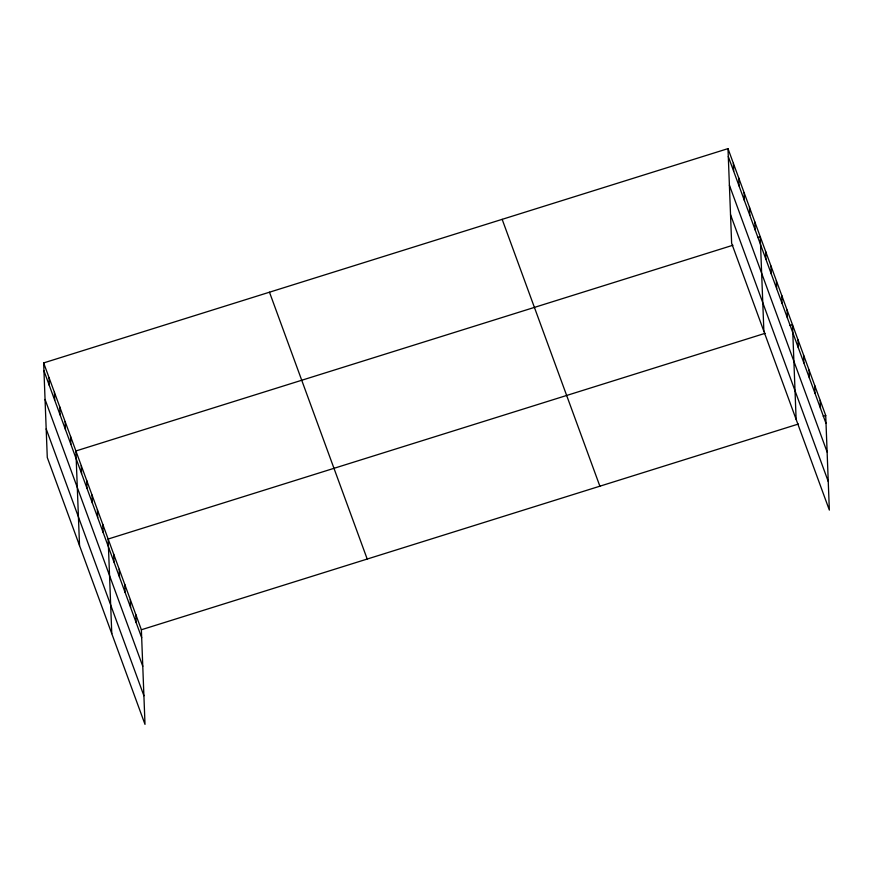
<?xml version="1.0" encoding="UTF-8"?>
<svg xmlns="http://www.w3.org/2000/svg" width="873" height="873" viewBox="0 0 873 873"><rect width="100%" height="100%" fill="white"/><g stroke="black" fill="none" stroke-linecap="round" stroke-linejoin="round"><path stroke-width="1.31" d="M43.65 362.917L141.371 629.76L145.005 724.372L47.284 457.517L43.65 362.917L727.995 148.628L825.716 415.483L829.35 510.083L731.629 243.24L727.995 148.628M732.938 245.237L75.896 450.97L79.53 545.581M757.764 237.467L760.241 236.692L763.875 331.293M765.195 333.3L108.143 539.034L111.777 633.634M790.01 325.531L792.488 324.756L796.121 419.356M141.371 629.76L798.413 424.027M823.239 416.257L825.716 415.483M728.3 156.562L826.022 423.416M729.392 185.163L827.124 452.018M730.526 214.638L828.248 481.481M502.161 219.341L599.882 486.196M269.484 292.204L367.206 559.047M43.956 370.839L141.677 637.694M45.058 399.441L142.779 666.295M46.182 428.916L143.914 695.759M820.184 400.358L820.478 408.291M814.64 385.244L814.946 393.166M809.107 370.119L809.402 378.042M803.564 354.995L803.869 362.928M798.031 339.881L798.337 347.803M787.119 310.079L787.424 318.001M781.739 295.401L782.044 303.324M776.37 280.724L776.664 288.647M770.99 266.047L771.295 273.98M765.61 251.369L765.916 259.303M754.861 222.015L755.167 229.948M749.492 207.338L749.798 215.271M744.112 192.66L744.418 200.594M738.744 177.983L739.049 185.916M733.364 163.306L733.669 171.239M135.839 614.647L136.144 622.569M130.295 599.522L130.601 607.444M124.763 584.397L125.068 592.331M119.219 569.283L119.525 577.206M113.686 554.159L113.992 562.081M102.774 524.357L103.079 532.29M97.394 509.679L97.7 517.613M92.025 495.002L92.331 502.935M86.645 480.325L86.951 488.258M81.276 465.647L81.582 473.581M70.527 436.304L70.833 444.226M65.148 421.626L65.453 429.549M59.779 406.949L60.084 414.871M54.399 392.272L54.704 400.194M49.03 377.594L49.325 385.517"/></g></svg>
